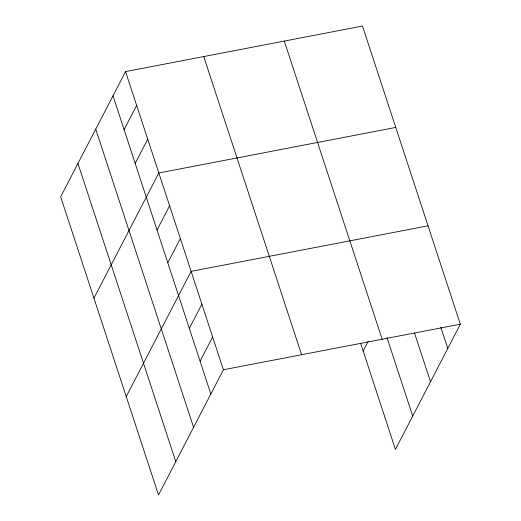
<?xml version="1.0" encoding="UTF-8"?>
<svg xmlns="http://www.w3.org/2000/svg" width="521" height="521" viewBox="0 0 521 521"><rect width="100%" height="100%" fill="white"/><g stroke="black" fill="none" stroke-linecap="round" stroke-linejoin="round"><path stroke-width="0.78" d="M125.561 71.598L60.67 196.788L158.514 494.95L223.405 369.76L125.561 71.598L362.486 26.05L460.33 324.212L395.439 449.402L360.649 343.378M124.096 129.612L136.652 105.392M135.186 163.405L147.736 139.185M93.936 298.162L158.827 172.979L395.752 127.424M157.036 229.995L169.592 205.775M167.795 262.792L180.351 238.572M126.225 396.559L191.116 271.369L428.041 225.821M189.325 328.386L201.881 304.166M200.084 361.183L212.64 336.963M363.15 351.004L368.191 341.288M223.405 369.76L460.33 324.212M440.766 327.077L447.773 348.432M414.488 332.939L430.502 381.75M386.927 337.517L412.71 416.077M284.303 41.081L382.147 339.243M203.744 56.568L301.587 354.729M113.005 95.825L210.849 393.98M95.734 129.143L193.578 427.305M77.942 163.47L175.785 461.632"/></g></svg>
